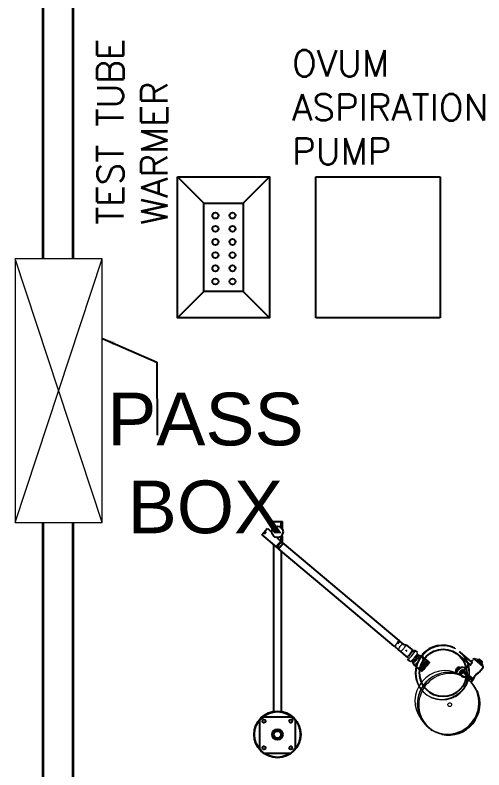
# Model space of a CAD drawing. Extents: x 3485972 to 3601240, y -673889 to -591207.
# Drawn here: x 3496691 to 3498471, y -610102 to -607238 of the extents above; entities that cross this region are included whole.
import ezdxf

# ---------------------------------------------------------------- set-up
doc = ezdxf.new("R2010")
doc.units = 0
doc.header["$LTSCALE"] = 6
doc.header["$MEASUREMENT"] = 0
doc.layers.get('0').update_dxf_attribs({"linetype": 'CONTINUOUS'})
for name, color, linetype in [('equipment desc', 50, 'CONTINUOUS'), ('medical equipment', 4, 'CONTINUOUS'), ('TEXT', 181, 'CONTINUOUS')]:
    doc.layers.add(name, color=color, linetype=linetype)
doc.layers.add('WALL', color=8, linetype='CONTINUOUS', lineweight=35)
doc.layers.add('WIN', color=151, linetype='CONTINUOUS', lineweight=9)
doc.styles.add('ARIAL', font='arial.ttf')
doc.styles.get("Standard").update_dxf_attribs({"font": 'SIMPLEX'})
doc.dimstyles.new('TEXT', dxfattribs={"dimscale": 0, "dimtxt": 500, "dimasz": 100, "dimexe": 75, "dimexo": 100, "dimgap": 50, "dimtad": 0, "dimdec": 0, "dimzin": 0, "dimdsep": 46, "dimtxsty": 'ARIAL', "dimblk": 'OBLIQUE', "dimcen": 0.09, "dimdle": 100, "dimclrd": 256, "dimclre": 256, "dimclrt": 6, "dimadec": 0, "dimazin": 0, "dimtfac": 1, "dimtdec": 0, "dimtofl": 0, "dimtmove": 2, "dimatfit": 3, "dimfxl": 1, "dimfrac": 2, "dimtolj": 1, "dimtzin": 0, "dimarcsym": 0})

# ---------------------------------------------------------------- blocks, each defined once
blk = doc.blocks.new('_Oblique')
at = {"color": 0, "linetype": 'ByBlock', "lineweight": -2}
blk.add_line((-0.5, -0.5), (0.5, 0.5), dxfattribs=at)
blk = doc.blocks.new('A$C45EC780B')
at = {"color": 0, "linetype": 'ByBlock', "ltscale": 25.4, "flags": 128}
for points in [[(-19.4, 812.5), (-19.4, 840.8), (14.7, 840.8)], [(14.7, 840.8), (14.7, 818.2)], [(14.7, 818.2), (14.7, 840.8)], [(14.7, 840.8), (20.3, 840.8)], [(14.7, 835.2), (14.7, 812.5)], [(20.3, 812.5), (20.3, 840.8)], [(20.3, 835.2), (20.3, 840.8)], [(-60.9, 787.5), (-39, 813.6)], [(-38, 812.7), (-22.3, 797.3)], [(-13.7, 818.2), (-13.7, 812.5)], [(-13.7, 818.2), (-8, 818.2)], [(-13.7, 818.2), (-13.7, 812.5)], [(-8, 818.2), (-13.7, 818.2)], [(9, 818.2), (14.7, 818.2)], [(14.7, 818.2), (9, 818.2)], [(-60.9, 787.5), (-4.4, 740.1)], [(-2.2, 777.6), (18.5, 757.8)], [(14.7, 784.1), (14.7, 761.5)], [(14.7, 784.1), (14.7, 761.4)], [(14.7, 778.4), (14.7, 761.4)], [(14.7, 761.4), (14.7, 778.4)], [(20.3, 761.4), (20.3, 784.1)], [(-13.7, 539.8), (-13.7, 747.9)], [(14.1, 762.1), (-4.4, 740.1)], [(-4.4, 740.1), (13.8, 761.8)], [(4.3, 732.8), (22.5, 754.5)], [(20.3, 761.4), (14.7, 761.4)], [(18.2, 758.1), (209.6, 597.3)], [(-4.4, 740.1), (-0.1, 736.4)], [(-0.1, 736.4), (-4.4, 740.1)], [(4.3, 732.8), (-0.1, 736.4)], [(191.3, 575.6), (4.3, 732.8)], [(14.7, 724), (14.7, 539.8)], [(209.6, 597.3), (479.4, 370.6)], [(461.1, 348.8), (191.3, 575.6)], [(-13.7, 147.6), (-13.7, 539.8)], [(14.7, 539.8), (14.7, 147.6)], [(483.7, 366.9), (479.4, 370.6)], [(483.7, 366.9), (496.7, 356)], [(461.1, 348.8), (465.4, 345.2)], [(478.5, 334.2), (465.4, 345.2)], [(487.2, 326.9), (478.5, 334.2)], [(496.7, 356), (509.1, 353)], [(511.2, 329), (506.8, 332.7)], [(506.8, 332.7), (511.2, 329)], [(506.8, 332.7), (511.2, 329)], [(511.2, 329), (506.8, 332.7)], [(509.1, 353), (530.8, 334.7)], [(530.8, 334.7), (535.1, 331.1)], [(535.1, 331.1), (539.5, 327.4)], [(543.1, 331.8), (551.8, 324.5)], [(508.9, 308.7), (487.2, 326.9)], [(513.2, 305), (508.9, 308.7)], [(517.6, 301.4), (513.2, 305)], [(556.9, 312.8), (561.2, 309.2)], [(556.9, 312.8), (569.2, 309.9)], [(569.2, 309.9), (572.8, 314.2)], [(569.2, 309.9), (573.5, 306.2), (574.2, 298.2), (577.9, 302.6), (582.2, 298.9)], [(585.9, 303.3), (582.2, 298.9)], [(582.2, 298.9), (595.5, 287.8)], [(714, 314.2), (761.8, 274)], [(717, 326.5), (721.3, 322.9)], [(721.3, 322.9), (764.8, 286.3)], [(522.6, 289.7), (513.9, 297)], [(539.3, 283.1), (535, 286.8)], [(540, 275.1), (535, 286.8)], [(566.3, 253), (540, 275.1)], [(566.3, 253), (570.6, 249.4), (574.3, 253.7), (577.9, 258.1), (585.2, 266.8), (588.9, 271.1), (596.2, 279.8), (599.8, 284.1), (595.5, 287.8)], [(757.5, 277.7), (761.8, 274), (765.5, 278.4), (769.1, 282.7), (764.8, 286.3)], [(764.8, 286.3), (772.1, 295)], [(810.5, 270.2), (780.1, 295.7)], [(788.1, 296.4), (796.1, 297.1)], [(809.8, 278.2), (788.1, 296.4)], [(788.1, 296.4), (805.4, 281.8)], [(809.1, 286.2), (796.1, 297.1)], [(809.1, 286.2), (805.4, 281.8)], [(721, 234.2), (731.9, 247.2)], [(731.9, 247.2), (735.6, 251.6)], [(753.6, 229), (731.9, 247.2)], [(753.6, 229), (731.9, 247.2)], [(757.3, 233.3), (735.6, 251.6)], [(811.2, 262.2), (796.6, 244.8)], [(716.6, 237.9), (721, 234.2)], [(750.7, 216.7), (753.6, 229)], [(755, 213), (750.7, 216.7)], [(755, 213), (750.7, 216.7)], [(753.6, 229), (757.3, 233.3)], [(766.7, 218), (753.6, 229)], [(766.7, 218), (753.6, 229)], [(766.7, 218), (755, 213)], [(770.3, 222.4), (757.3, 233.3)], [(771, 214.4), (763.7, 205.7)], [(770.3, 222.4), (766.7, 218)], [(771, 214.4), (766.7, 218)], [(771, 214.4), (766.7, 218)], [(774.7, 218.7), (770.3, 222.4)], [(774.7, 218.7), (771, 214.4)], [(763.7, 205.7), (768.1, 202.1)], [(-13.7, 90.9), (-13.7, 147.6)], [(14.7, 147.6), (14.7, 90.9)], [(-70.4, 56.8), (-53.4, 68.2)], [(54.4, 68.2), (-53.4, 68.2)], [(54.4, 68.2), (71.4, 56.8)], [(571.3, 56.1), (566.9, 59.8)], [(-70.4, 56.8), (-70.4, -56.9)], [(71.4, -56.9), (71.4, 56.8)], [(3.3, 11.2), (-2.3, 11.2)], [(3.3, 11.2), (-2.3, 11.2)], [(611.1, 15.2), (606.7, 18.9)], [(14.7, -0.2), (14.7, -5.9)], [(-53.4, -74), (-70.4, -56.9)], [(71.4, -56.9), (54.4, -74)], [(-53.4, -74), (54.4, -74)]]:
    blk.add_lwpolyline(points, dxfattribs=at)
blk.add_lwpolyline([(-49.9, 800.6), (-45.6, 796.9), (-49.2, 792.6), (-53.6, 796.2)], close=True, dxfattribs=at)
at = {"color": 0, "linetype": 'ByBlock', "ltscale": 25.4}
for centre, radius in [((0, 800), 22.5), ((0, 0), 92), ((0, 0), 90.5), ((-53, 53), 6.5), ((53, 53), 6.5), ((0, 0), 21), ((0, 0), 21), ((0, 0), 16), ((0, 0), 15.7), ((0, 0), 14), ((-53, -53), 6.5), ((53, -53), 6.5)]:
    blk.add_circle(centre, radius, dxfattribs=at)
at = {"color": 0, "linetype": 'ByBlock'}
blk.add_circle((654.4, 242.9), 93.2, dxfattribs=at)
at = {"color": 0, "linetype": 'ByBlock', "ltscale": 25.4}
for centre, radius, start, end in [((37.3, 724.8), 40, 119.8734, 162.7816), ((652.1, 244.8), 107, 63.7547, 138.7806), ((776.1, 293.1), 5, 33.3573, 154.763), ((711.1, 291.6), 46.6, 301.4238, 336.8413), ((759.5, 273), 5.19, 113.3007, 177.0454), ((783.5, 293.5), 3.48, 32.3152, 146.9107), ((807.3, 288.5), 1, 152.4763, 307.857), ((806.5, 274.2), 3.48, 314.9878, 50.2199), ((807.4, 266.9), 5, 309.0782, 46.5004), ((717, 252), 12.7, 138.8803, 217.0389), ((717, 252), 12.7, 62.3103, 138.8803), ((732.3, 239.1), 25.2, 63.4915, 166.1392), ((817, 202.6), 46.6, 122.4673, 159.1402), ((790.4, 247), 5.19, 290.888, 340.2127), ((675.8, 121.4), 123.1, 257.7066, 24.1698), ((1.5, 0), 16.8, 230.3783, 240.964)]:
    blk.add_arc(centre, radius, start, end, dxfattribs=at)
at = {"color": 0, "linetype": 'ByBlock', "lineweight": 0, "ltscale": 25.4}
for centre, major_axis, ratio, start_param, end_param in [((0, 784.9), (-16, 0), 0.399104, 0.153398, 1.114218), ((0, 784.9), (-16, 0), 0.399104, 2.074318, 2.998244), ((474.1, 359.5), (9, 10.7), 0.177636, 4.745311, 10.157295), ((474.1, 359.5), (-9, -10.7), 0.177636, 1.603719, 2.24314), ((488.1, 347.8), (9, 10.7), 0.197657, 5.762645, 9.814295), ((650.5, 245.2), (69.2, 82.3), 0.980271, 0.230394, 6.29723), ((652.8, 243.3), (69.2, 82.3), 0.980271, 0.2053, 6.270906), ((496, 341.1), (-10.6, -12.6), 0.197657, 0.635084, 2.53375), ((521, 320.1), (-10.8, -12.8), 0.197657, 5.736217, 9.946524), ((527.8, 314.4), (-14.5, -17.2), 0.197657, 0.121689, 4.119483), ((527.8, 314.4), (-14.5, -17.2), 0.197657, 0.121689, 5.278921), ((521, 320.1), (-11.3, -13.4), 0.197657, 1.043303, 2.136629), ((538.3, 305.5), (-14.5, -17.2), 0.197657, 5.886742, 9.806079), ((543.2, 301.4), (-12.2, -14.5), 0.197657, 5.623519, 10.056784), ((543.6, 301.1), (-12.2, -14.5), 0.197657, 0.681311, 5.536434), ((543.6, 301.1), (-12.2, -14.5), 0.197657, 0.681311, 3.85973), ((543.6, 301.1), (11.9, 14.2), 0.197657, 3.822903, 5.629851), ((553.7, 292.6), (15.3, 18.3), 0.197657, 3.315252, 6.116725), ((547.9, 297.5), (-12.2, -14.5), 0.197657, 0.688165, 2.481493), ((573.2, 276.2), (15.3, 18.2), 0.197657, 2.768303, 6.64205), ((570.9, 278.1), (15.3, 18.2), 0.197657, 3.412999, 6.022723), ((569, 279.8), (-15.3, -18.2), 0.197657, 0.712828, 2.450047), ((577.7, 272.4), (-15.3, -18.2), 0.197657, 5.869689, 9.822625), ((575.5, 274.3), (-15.3, -18.2), 0.197657, 0.227142, 2.923739), ((579.2, 271.2), (-15.3, -18.3), 0.197657, 0.386782, 2.769657), ((579.2, 271.2), (15.3, 18.3), 0.197657, 3.528375, 5.911249), ((660.2, 134.5), (76.2, 90.7), 0.980271, 0.203012, 2.941681), ((673.8, 123.1), (79.1, 94.1), 0.980271, 6.246797, 12.435109), ((678.5, 119.2), (78.5, 93.4), 0.980271, 0.15715, 6.298216), ((673.8, 123.1), (79.1, 94.1), 0.980271, 0.011403, 3.270912), ((732.5, 239), (10.2, 12.2), 0.980271, 0.326597, 2.331781), ((732.5, 239), (-10.2, -12.1), 0.980271, 3.468189, 5.473374), ((732.5, 239), (-7.71, -9.17), 0.980271, 3.608664, 5.797388), ((732.4, 239.1), (-7.2, -8.56), 0.980271, 3.597609, 5.808746), ((734.5, 237.3), (7.12, 8.47), 0.980271, 2.134795, 7.247659), ((678.5, 119.2), (78.5, 93.4), 0.980271, 5.851252, 6.298216), ((678.5, 119.2), (78.5, 93.4), 0.980271, 2.979391, 3.609429)]:
    blk.add_ellipse(centre, major_axis=major_axis, ratio=ratio, start_param=start_param, end_param=end_param, dxfattribs=at)
blk.add_ellipse((680.4, 117.5), major_axis=(-4.83, -5.74), ratio=0.980271, dxfattribs=at)
blk = doc.blocks.new('*U40')
at = {"layer": 'equipment desc', "linetype": 'ByBlock'}
blk.add_circle((0, 0), 11.5, dxfattribs=at)
blk = doc.blocks.new('*U41')
at = {"layer": 'medical equipment', "color": 0, "linetype": 'ByBlock', "lineweight": -2, "transparency": 16777216}
for p in [(0, 0), (65, 0), (0, -50), (65, -50), (0, -100), (65, -100), (0, -150), (65, -150), (0, -200), (65, -200), (0, -250), (65, -250)]:
    blk.add_blockref('*U40', p, dxfattribs=at)

msp = doc.modelspace()

# ---------------------------------------------------------------- linework, layer by layer
at = {"layer": 'medical equipment'}
for p, q in [((3497407.8, -607951.6), (3497307.8, -607851.6)), ((3497557.3, -607951.6), (3497657.3, -607851.6)), ((3497833.2, -607851.6), (3498304.4, -607851.6)), ((3497833.2, -608386.9), (3497833.2, -607851.6)), ((3498304.4, -607851.6), (3498304.4, -608386.9)), ((3497407.8, -608286.9), (3497307.8, -608386.9)), ((3497557.3, -608286.9), (3497657.3, -608386.9)), ((3498304.4, -608386.9), (3497833.2, -608386.9))]:
    msp.add_line(p, q, dxfattribs=at)
for points in [[(3497307.8, -607851.6), (3497657.3, -607851.6), (3497657.3, -608386.9), (3497307.8, -608386.9)], [(3497407.8, -607951.6), (3497557.3, -607951.6), (3497557.3, -608286.9), (3497407.8, -608286.9)]]:
    msp.add_lwpolyline(points, close=True, dxfattribs=at)
at = {"layer": 'WALL', "linetype": 'ByBlock'}
for p, q in [((3496795.7, -605535), (3496795.7, -608162.5)), ((3496910.7, -605535), (3496910.7, -608162.5)), ((3496795.7, -609162.5), (3496795.7, -612020)), ((3496910.7, -609162.5), (3496910.7, -612020))]:
    msp.add_line(p, q, dxfattribs=at)
at = {"layer": 'WIN', "color": 8, "linetype": 'Continuous'}
for p, q in [((3496690.9, -609162.5), (3497020.9, -608162.5)), ((3497020.9, -609162.5), (3496690.9, -608162.5))]:
    msp.add_line(p, q, dxfattribs=at)
at = {"layer": 'WIN', "linetype": 'Continuous'}
msp.add_lwpolyline([(3496690.9, -609162.5), (3497020.9, -609162.5), (3497020.9, -608162.5), (3496690.9, -608162.5)], close=True, dxfattribs=at)

# ---------------------------------------------------------------- block references
at = {"layer": 'medical equipment'}
msp.add_blockref('*U41', (3497451.3, -607998.5), dxfattribs=at)
at = {"layer": 'medical equipment', "xscale": 0.9615923391579045, "yscale": 0.9615923391579045, "zscale": 0.9615923391579045}
msp.add_blockref('A$C45EC780B', (3497686.7, -609967.5), dxfattribs=at)

# ---------------------------------------------------------------- texts
at = {"layer": 'equipment desc', "linetype": 'ByBlock', "insert": (3497002.7, -608033.2), "char_height": 100, "attachment_point": 1, "rotation": 90}
msp.add_mtext_dynamic_manual_height_columns('TEST TUBE WARMER', width=1009.945, gutter_width=10, heights=[0], dxfattribs=at)
at = {"layer": 'equipment desc', "linetype": 'ByBlock', "insert": (3497742, -607370.8), "char_height": 100, "attachment_point": 1}
msp.add_mtext_dynamic_manual_height_columns('OVUM ASPIRATION PUMP', width=694.701, gutter_width=10, heights=[0], dxfattribs=at)
at = {"layer": 'TEXT', "linetype": 'Continuous', "insert": (3497413.5, -608938.5), "char_height": 200, "width": 1149.25, "attachment_point": 5, "style": 'ARIAL'}
msp.add_mtext('PASS BOX', dxfattribs=at)

# ---------------------------------------------------------------- leaders
at = {"layer": 'WIN', "color": 8, "linetype": 'Continuous'}
msp.add_leader([(3497022.2, -608464.2), (3497229.4, -608554.8), (3497229.8, -608831.1)], dimstyle='TEXT', override={"dimscale": 1, "dimtxt": 200, "dimasz": 50, "dimfxl": 0.18}, dxfattribs=at)

doc.saveas('drawing.dxf')
